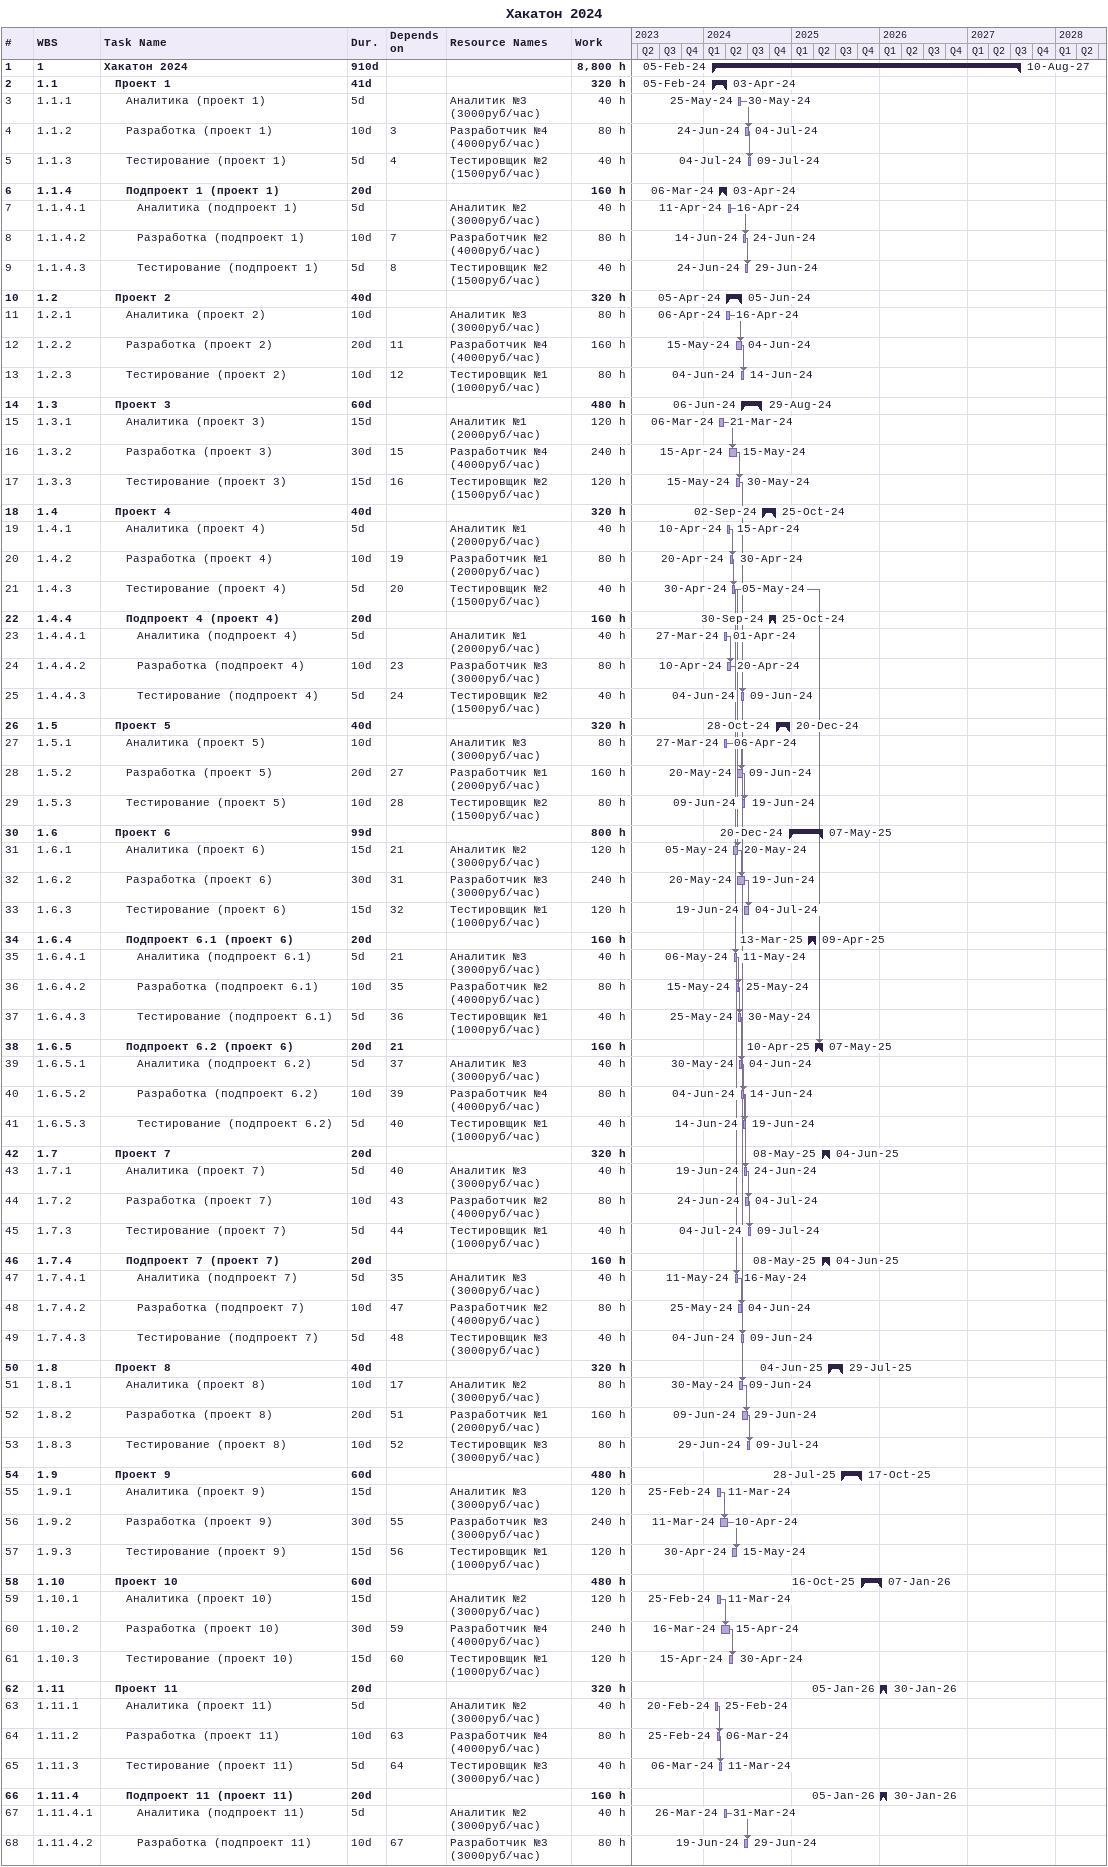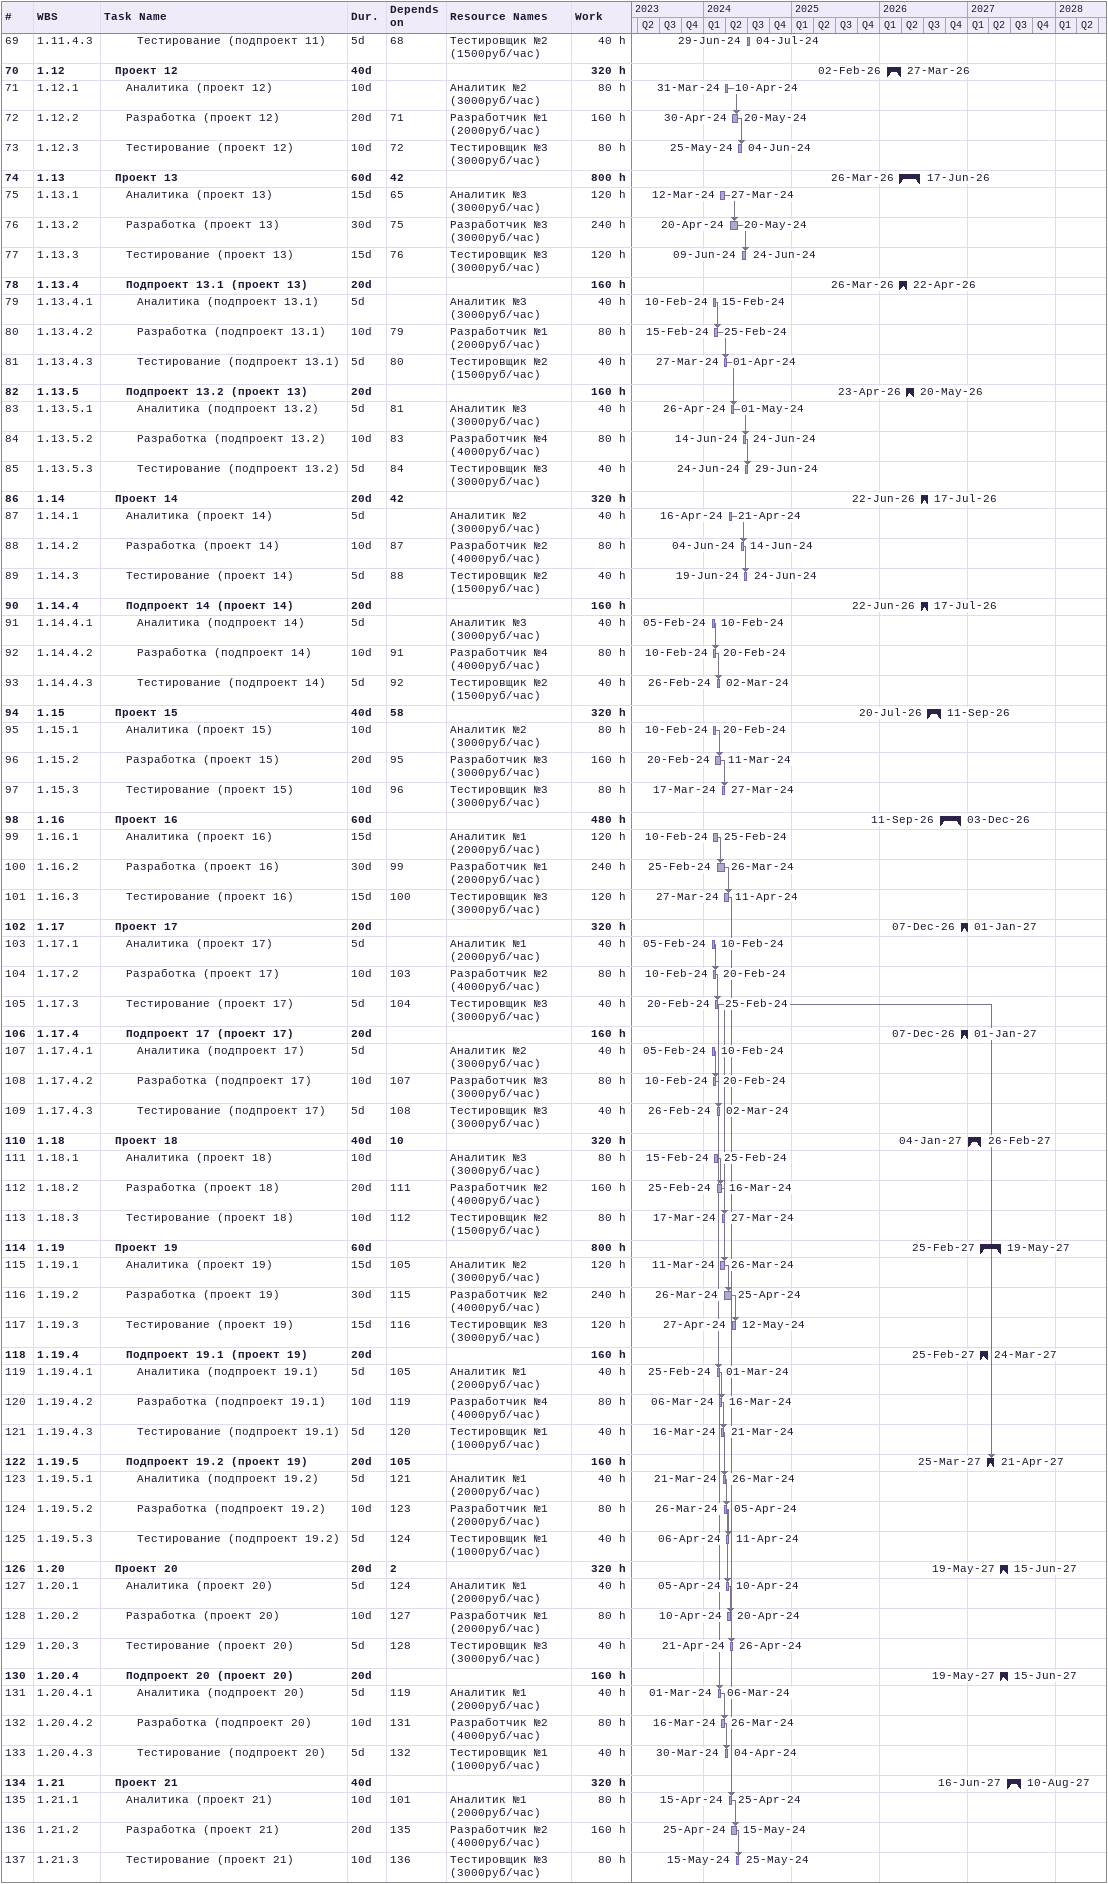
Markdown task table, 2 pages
Хакатон 2024

| ID | WBS | Task | Duration | Start | Finish | Predecessors | Resources | Work (h) |
|---|---|---|---|---|---|---|---|---|
| 1 | 1 | **Хакатон 2024** | 910d | 2024-02-05 | 2027-08-10 |  |  | 8800 |
| 2 | 1.1 | **Проект 1** | 41d | 2024-02-05 | 2024-04-03 |  |  | 320 |
| 3 | 1.1.1 | Аналитика (проект 1) | 5d | 2024-05-25 | 2024-05-30 |  | Аналитик №3 (3000руб/час) | 40 |
| 4 | 1.1.2 | Разработка (проект 1) | 10d | 2024-06-24 | 2024-07-04 | 3 | Разработчик №4 (4000руб/час) | 80 |
| 5 | 1.1.3 | Тестирование (проект 1) | 5d | 2024-07-04 | 2024-07-09 | 4 | Тестировщик №2 (1500руб/час) | 40 |
| 6 | 1.1.4 | **Подпроект 1 (проект 1)** | 20d | 2024-03-06 | 2024-04-03 |  |  | 160 |
| 7 | 1.1.4.1 | Аналитика (подпроект 1) | 5d | 2024-04-11 | 2024-04-16 |  | Аналитик №2 (3000руб/час) | 40 |
| 8 | 1.1.4.2 | Разработка (подпроект 1) | 10d | 2024-06-14 | 2024-06-24 | 7 | Разработчик №2 (4000руб/час) | 80 |
| 9 | 1.1.4.3 | Тестирование (подпроект 1) | 5d | 2024-06-24 | 2024-06-29 | 8 | Тестировщик №2 (1500руб/час) | 40 |
| 10 | 1.2 | **Проект 2** | 40d | 2024-04-05 | 2024-06-05 |  |  | 320 |
| 11 | 1.2.1 | Аналитика (проект 2) | 10d | 2024-04-06 | 2024-04-16 |  | Аналитик №3 (3000руб/час) | 80 |
| 12 | 1.2.2 | Разработка (проект 2) | 20d | 2024-05-15 | 2024-06-04 | 11 | Разработчик №4 (4000руб/час) | 160 |
| 13 | 1.2.3 | Тестирование (проект 2) | 10d | 2024-06-04 | 2024-06-14 | 12 | Тестировщик №1 (1000руб/час) | 80 |
| 14 | 1.3 | **Проект 3** | 60d | 2024-06-06 | 2024-08-29 |  |  | 480 |
| 15 | 1.3.1 | Аналитика (проект 3) | 15d | 2024-03-06 | 2024-03-21 |  | Аналитик №1 (2000руб/час) | 120 |
| 16 | 1.3.2 | Разработка (проект 3) | 30d | 2024-04-15 | 2024-05-15 | 15 | Разработчик №4 (4000руб/час) | 240 |
| 17 | 1.3.3 | Тестирование (проект 3) | 15d | 2024-05-15 | 2024-05-30 | 16 | Тестировщик №2 (1500руб/час) | 120 |
| 18 | 1.4 | **Проект 4** | 40d | 2024-09-02 | 2024-10-25 |  |  | 320 |
| 19 | 1.4.1 | Аналитика (проект 4) | 5d | 2024-04-10 | 2024-04-15 |  | Аналитик №1 (2000руб/час) | 40 |
| 20 | 1.4.2 | Разработка (проект 4) | 10d | 2024-04-20 | 2024-04-30 | 19 | Разработчик №1 (2000руб/час) | 80 |
| 21 | 1.4.3 | Тестирование (проект 4) | 5d | 2024-04-30 | 2024-05-05 | 20 | Тестировщик №2 (1500руб/час) | 40 |
| 22 | 1.4.4 | **Подпроект 4 (проект 4)** | 20d | 2024-09-30 | 2024-10-25 |  |  | 160 |
| 23 | 1.4.4.1 | Аналитика (подпроект 4) | 5d | 2024-03-27 | 2024-04-01 |  | Аналитик №1 (2000руб/час) | 40 |
| 24 | 1.4.4.2 | Разработка (подпроект 4) | 10d | 2024-04-10 | 2024-04-20 | 23 | Разработчик №3 (3000руб/час) | 80 |
| 25 | 1.4.4.3 | Тестирование (подпроект 4) | 5d | 2024-06-04 | 2024-06-09 | 24 | Тестировщик №2 (1500руб/час) | 40 |
| 26 | 1.5 | **Проект 5** | 40d | 2024-10-28 | 2024-12-20 |  |  | 320 |
| 27 | 1.5.1 | Аналитика (проект 5) | 10d | 2024-03-27 | 2024-04-06 |  | Аналитик №3 (3000руб/час) | 80 |
| 28 | 1.5.2 | Разработка (проект 5) | 20d | 2024-05-20 | 2024-06-09 | 27 | Разработчик №1 (2000руб/час) | 160 |
| 29 | 1.5.3 | Тестирование (проект 5) | 10d | 2024-06-09 | 2024-06-19 | 28 | Тестировщик №2 (1500руб/час) | 80 |
| 30 | 1.6 | **Проект 6** | 99d | 2024-12-20 | 2025-05-07 |  |  | 800 |
| 31 | 1.6.1 | Аналитика (проект 6) | 15d | 2024-05-05 | 2024-05-20 | 21 | Аналитик №2 (3000руб/час) | 120 |
| 32 | 1.6.2 | Разработка (проект 6) | 30d | 2024-05-20 | 2024-06-19 | 31 | Разработчик №3 (3000руб/час) | 240 |
| 33 | 1.6.3 | Тестирование (проект 6) | 15d | 2024-06-19 | 2024-07-04 | 32 | Тестировщик №1 (1000руб/час) | 120 |
| 34 | 1.6.4 | **Подпроект 6.1 (проект 6)** | 20d | 2025-03-13 | 2025-04-09 |  |  | 160 |
| 35 | 1.6.4.1 | Аналитика (подпроект 6.1) | 5d | 2024-05-06 | 2024-05-11 | 21 | Аналитик №3 (3000руб/час) | 40 |
| 36 | 1.6.4.2 | Разработка (подпроект 6.1) | 10d | 2024-05-15 | 2024-05-25 | 35 | Разработчик №2 (4000руб/час) | 80 |
| 37 | 1.6.4.3 | Тестирование (подпроект 6.1) | 5d | 2024-05-25 | 2024-05-30 | 36 | Тестировщик №1 (1000руб/час) | 40 |
| 38 | 1.6.5 | **Подпроект 6.2 (проект 6)** | 20d | 2025-04-10 | 2025-05-07 | 21 |  | 160 |
| 39 | 1.6.5.1 | Аналитика (подпроект 6.2) | 5d | 2024-05-30 | 2024-06-04 | 37 | Аналитик №3 (3000руб/час) | 40 |
| 40 | 1.6.5.2 | Разработка (подпроект 6.2) | 10d | 2024-06-04 | 2024-06-14 | 39 | Разработчик №4 (4000руб/час) | 80 |
| 41 | 1.6.5.3 | Тестирование (подпроект 6.2) | 5d | 2024-06-14 | 2024-06-19 | 40 | Тестировщик №1 (1000руб/час) | 40 |
| 42 | 1.7 | **Проект 7** | 20d | 2025-05-08 | 2025-06-04 |  |  | 320 |
| 43 | 1.7.1 | Аналитика (проект 7) | 5d | 2024-06-19 | 2024-06-24 | 40 | Аналитик №3 (3000руб/час) | 40 |
| 44 | 1.7.2 | Разработка (проект 7) | 10d | 2024-06-24 | 2024-07-04 | 43 | Разработчик №2 (4000руб/час) | 80 |
| 45 | 1.7.3 | Тестирование (проект 7) | 5d | 2024-07-04 | 2024-07-09 | 44 | Тестировщик №1 (1000руб/час) | 40 |
| 46 | 1.7.4 | **Подпроект 7 (проект 7)** | 20d | 2025-05-08 | 2025-06-04 |  |  | 160 |
| 47 | 1.7.4.1 | Аналитика (подпроект 7) | 5d | 2024-05-11 | 2024-05-16 | 35 | Аналитик №3 (3000руб/час) | 40 |
| 48 | 1.7.4.2 | Разработка (подпроект 7) | 10d | 2024-05-25 | 2024-06-04 | 47 | Разработчик №2 (4000руб/час) | 80 |
| 49 | 1.7.4.3 | Тестирование (подпроект 7) | 5d | 2024-06-04 | 2024-06-09 | 48 | Тестировщик №3 (3000руб/час) | 40 |
| 50 | 1.8 | **Проект 8** | 40d | 2025-06-04 | 2025-07-29 |  |  | 320 |
| 51 | 1.8.1 | Аналитика (проект 8) | 10d | 2024-05-30 | 2024-06-09 | 17 | Аналитик №2 (3000руб/час) | 80 |
| 52 | 1.8.2 | Разработка (проект 8) | 20d | 2024-06-09 | 2024-06-29 | 51 | Разработчик №1 (2000руб/час) | 160 |
| 53 | 1.8.3 | Тестирование (проект 8) | 10d | 2024-06-29 | 2024-07-09 | 52 | Тестировщик №3 (3000руб/час) | 80 |
| 54 | 1.9 | **Проект 9** | 60d | 2025-07-28 | 2025-10-17 |  |  | 480 |
| 55 | 1.9.1 | Аналитика (проект 9) | 15d | 2024-02-25 | 2024-03-11 |  | Аналитик №3 (3000руб/час) | 120 |
| 56 | 1.9.2 | Разработка (проект 9) | 30d | 2024-03-11 | 2024-04-10 | 55 | Разработчик №3 (3000руб/час) | 240 |
| 57 | 1.9.3 | Тестирование (проект 9) | 15d | 2024-04-30 | 2024-05-15 | 56 | Тестировщик №1 (1000руб/час) | 120 |
| 58 | 1.10 | **Проект 10** | 60d | 2025-10-16 | 2026-01-07 |  |  | 480 |
| 59 | 1.10.1 | Аналитика (проект 10) | 15d | 2024-02-25 | 2024-03-11 |  | Аналитик №2 (3000руб/час) | 120 |
| 60 | 1.10.2 | Разработка (проект 10) | 30d | 2024-03-16 | 2024-04-15 | 59 | Разработчик №4 (4000руб/час) | 240 |
| 61 | 1.10.3 | Тестирование (проект 10) | 15d | 2024-04-15 | 2024-04-30 | 60 | Тестировщик №1 (1000руб/час) | 120 |
| 62 | 1.11 | **Проект 11** | 20d | 2026-01-05 | 2026-01-30 |  |  | 320 |
| 63 | 1.11.1 | Аналитика (проект 11) | 5d | 2024-02-20 | 2024-02-25 |  | Аналитик №2 (3000руб/час) | 40 |
| 64 | 1.11.2 | Разработка (проект 11) | 10d | 2024-02-25 | 2024-03-06 | 63 | Разработчик №4 (4000руб/час) | 80 |
| 65 | 1.11.3 | Тестирование (проект 11) | 5d | 2024-03-06 | 2024-03-11 | 64 | Тестировщик №3 (3000руб/час) | 40 |
| 66 | 1.11.4 | **Подпроект 11 (проект 11)** | 20d | 2026-01-05 | 2026-01-30 |  |  | 160 |
| 67 | 1.11.4.1 | Аналитика (подпроект 11) | 5d | 2024-03-26 | 2024-03-31 |  | Аналитик №2 (3000руб/час) | 40 |
| 68 | 1.11.4.2 | Разработка (подпроект 11) | 10d | 2024-06-19 | 2024-06-29 | 67 | Разработчик №3 (3000руб/час) | 80 |
| 69 | 1.11.4.3 | Тестирование (подпроект 11) | 5d | 2024-06-29 | 2024-07-04 | 68 | Тестировщик №2 (1500руб/час) | 40 |
| 70 | 1.12 | **Проект 12** | 40d | 2026-02-02 | 2026-03-27 |  |  | 320 |
| 71 | 1.12.1 | Аналитика (проект 12) | 10d | 2024-03-31 | 2024-04-10 |  | Аналитик №2 (3000руб/час) | 80 |
| 72 | 1.12.2 | Разработка (проект 12) | 20d | 2024-04-30 | 2024-05-20 | 71 | Разработчик №1 (2000руб/час) | 160 |
| 73 | 1.12.3 | Тестирование (проект 12) | 10d | 2024-05-25 | 2024-06-04 | 72 | Тестировщик №3 (3000руб/час) | 80 |
| 74 | 1.13 | **Проект 13** | 60d | 2026-03-26 | 2026-06-17 | 42 |  | 800 |
| 75 | 1.13.1 | Аналитика (проект 13) | 15d | 2024-03-12 | 2024-03-27 | 65 | Аналитик №3 (3000руб/час) | 120 |
| 76 | 1.13.2 | Разработка (проект 13) | 30d | 2024-04-20 | 2024-05-20 | 75 | Разработчик №3 (3000руб/час) | 240 |
| 77 | 1.13.3 | Тестирование (проект 13) | 15d | 2024-06-09 | 2024-06-24 | 76 | Тестировщик №3 (3000руб/час) | 120 |
| 78 | 1.13.4 | **Подпроект 13.1 (проект 13)** | 20d | 2026-03-26 | 2026-04-22 |  |  | 160 |
| 79 | 1.13.4.1 | Аналитика (подпроект 13.1) | 5d | 2024-02-10 | 2024-02-15 |  | Аналитик №3 (3000руб/час) | 40 |
| 80 | 1.13.4.2 | Разработка (подпроект 13.1) | 10d | 2024-02-15 | 2024-02-25 | 79 | Разработчик №1 (2000руб/час) | 80 |
| 81 | 1.13.4.3 | Тестирование (подпроект 13.1) | 5d | 2024-03-27 | 2024-04-01 | 80 | Тестировщик №2 (1500руб/час) | 40 |
| 82 | 1.13.5 | **Подпроект 13.2 (проект 13)** | 20d | 2026-04-23 | 2026-05-20 |  |  | 160 |
| 83 | 1.13.5.1 | Аналитика (подпроект 13.2) | 5d | 2024-04-26 | 2024-05-01 | 81 | Аналитик №3 (3000руб/час) | 40 |
| 84 | 1.13.5.2 | Разработка (подпроект 13.2) | 10d | 2024-06-14 | 2024-06-24 | 83 | Разработчик №4 (4000руб/час) | 80 |
| 85 | 1.13.5.3 | Тестирование (подпроект 13.2) | 5d | 2024-06-24 | 2024-06-29 | 84 | Тестировщик №3 (3000руб/час) | 40 |
| 86 | 1.14 | **Проект 14** | 20d | 2026-06-22 | 2026-07-17 | 42 |  | 320 |
| 87 | 1.14.1 | Аналитика (проект 14) | 5d | 2024-04-16 | 2024-04-21 |  | Аналитик №2 (3000руб/час) | 40 |
| 88 | 1.14.2 | Разработка (проект 14) | 10d | 2024-06-04 | 2024-06-14 | 87 | Разработчик №2 (4000руб/час) | 80 |
| 89 | 1.14.3 | Тестирование (проект 14) | 5d | 2024-06-19 | 2024-06-24 | 88 | Тестировщик №2 (1500руб/час) | 40 |
| 90 | 1.14.4 | **Подпроект 14 (проект 14)** | 20d | 2026-06-22 | 2026-07-17 |  |  | 160 |
| 91 | 1.14.4.1 | Аналитика (подпроект 14) | 5d | 2024-02-05 | 2024-02-10 |  | Аналитик №3 (3000руб/час) | 40 |
| 92 | 1.14.4.2 | Разработка (подпроект 14) | 10d | 2024-02-10 | 2024-02-20 | 91 | Разработчик №4 (4000руб/час) | 80 |
| 93 | 1.14.4.3 | Тестирование (подпроект 14) | 5d | 2024-02-26 | 2024-03-02 | 92 | Тестировщик №2 (1500руб/час) | 40 |
| 94 | 1.15 | **Проект 15** | 40d | 2026-07-20 | 2026-09-11 | 58 |  | 320 |
| 95 | 1.15.1 | Аналитика (проект 15) | 10d | 2024-02-10 | 2024-02-20 |  | Аналитик №2 (3000руб/час) | 80 |
| 96 | 1.15.2 | Разработка (проект 15) | 20d | 2024-02-20 | 2024-03-11 | 95 | Разработчик №3 (3000руб/час) | 160 |
| 97 | 1.15.3 | Тестирование (проект 15) | 10d | 2024-03-17 | 2024-03-27 | 96 | Тестировщик №3 (3000руб/час) | 80 |
| 98 | 1.16 | **Проект 16** | 60d | 2026-09-11 | 2026-12-03 |  |  | 480 |
| 99 | 1.16.1 | Аналитика (проект 16) | 15d | 2024-02-10 | 2024-02-25 |  | Аналитик №1 (2000руб/час) | 120 |
| 100 | 1.16.2 | Разработка (проект 16) | 30d | 2024-02-25 | 2024-03-26 | 99 | Разработчик №1 (2000руб/час) | 240 |
| 101 | 1.16.3 | Тестирование (проект 16) | 15d | 2024-03-27 | 2024-04-11 | 100 | Тестировщик №3 (3000руб/час) | 120 |
| 102 | 1.17 | **Проект 17** | 20d | 2026-12-07 | 2027-01-01 |  |  | 320 |
| 103 | 1.17.1 | Аналитика (проект 17) | 5d | 2024-02-05 | 2024-02-10 |  | Аналитик №1 (2000руб/час) | 40 |
| 104 | 1.17.2 | Разработка (проект 17) | 10d | 2024-02-10 | 2024-02-20 | 103 | Разработчик №2 (4000руб/час) | 80 |
| 105 | 1.17.3 | Тестирование (проект 17) | 5d | 2024-02-20 | 2024-02-25 | 104 | Тестировщик №3 (3000руб/час) | 40 |
| 106 | 1.17.4 | **Подпроект 17 (проект 17)** | 20d | 2026-12-07 | 2027-01-01 |  |  | 160 |
| 107 | 1.17.4.1 | Аналитика (подпроект 17) | 5d | 2024-02-05 | 2024-02-10 |  | Аналитик №2 (3000руб/час) | 40 |
| 108 | 1.17.4.2 | Разработка (подпроект 17) | 10d | 2024-02-10 | 2024-02-20 | 107 | Разработчик №3 (3000руб/час) | 80 |
| 109 | 1.17.4.3 | Тестирование (подпроект 17) | 5d | 2024-02-26 | 2024-03-02 | 108 | Тестировщик №3 (3000руб/час) | 40 |
| 110 | 1.18 | **Проект 18** | 40d | 2027-01-04 | 2027-02-26 | 10 |  | 320 |
| 111 | 1.18.1 | Аналитика (проект 18) | 10d | 2024-02-15 | 2024-02-25 |  | Аналитик №3 (3000руб/час) | 80 |
| 112 | 1.18.2 | Разработка (проект 18) | 20d | 2024-02-25 | 2024-03-16 | 111 | Разработчик №2 (4000руб/час) | 160 |
| 113 | 1.18.3 | Тестирование (проект 18) | 10d | 2024-03-17 | 2024-03-27 | 112 | Тестировщик №2 (1500руб/час) | 80 |
| 114 | 1.19 | **Проект 19** | 60d | 2027-02-25 | 2027-05-19 |  |  | 800 |
| 115 | 1.19.1 | Аналитика (проект 19) | 15d | 2024-03-11 | 2024-03-26 | 105 | Аналитик №2 (3000руб/час) | 120 |
| 116 | 1.19.2 | Разработка (проект 19) | 30d | 2024-03-26 | 2024-04-25 | 115 | Разработчик №2 (4000руб/час) | 240 |
| 117 | 1.19.3 | Тестирование (проект 19) | 15d | 2024-04-27 | 2024-05-12 | 116 | Тестировщик №3 (3000руб/час) | 120 |
| 118 | 1.19.4 | **Подпроект 19.1 (проект 19)** | 20d | 2027-02-25 | 2027-03-24 |  |  | 160 |
| 119 | 1.19.4.1 | Аналитика (подпроект 19.1) | 5d | 2024-02-25 | 2024-03-01 | 105 | Аналитик №1 (2000руб/час) | 40 |
| 120 | 1.19.4.2 | Разработка (подпроект 19.1) | 10d | 2024-03-06 | 2024-03-16 | 119 | Разработчик №4 (4000руб/час) | 80 |
| 121 | 1.19.4.3 | Тестирование (подпроект 19.1) | 5d | 2024-03-16 | 2024-03-21 | 120 | Тестировщик №1 (1000руб/час) | 40 |
| 122 | 1.19.5 | **Подпроект 19.2 (проект 19)** | 20d | 2027-03-25 | 2027-04-21 | 105 |  | 160 |
| 123 | 1.19.5.1 | Аналитика (подпроект 19.2) | 5d | 2024-03-21 | 2024-03-26 | 121 | Аналитик №1 (2000руб/час) | 40 |
| 124 | 1.19.5.2 | Разработка (подпроект 19.2) | 10d | 2024-03-26 | 2024-04-05 | 123 | Разработчик №1 (2000руб/час) | 80 |
| 125 | 1.19.5.3 | Тестирование (подпроект 19.2) | 5d | 2024-04-06 | 2024-04-11 | 124 | Тестировщик №1 (1000руб/час) | 40 |
| 126 | 1.20 | **Проект 20** | 20d | 2027-05-19 | 2027-06-15 | 2 |  | 320 |
| 127 | 1.20.1 | Аналитика (проект 20) | 5d | 2024-04-05 | 2024-04-10 | 124 | Аналитик №1 (2000руб/час) | 40 |
| 128 | 1.20.2 | Разработка (проект 20) | 10d | 2024-04-10 | 2024-04-20 | 127 | Разработчик №1 (2000руб/час) | 80 |
| 129 | 1.20.3 | Тестирование (проект 20) | 5d | 2024-04-21 | 2024-04-26 | 128 | Тестировщик №3 (3000руб/час) | 40 |
| 130 | 1.20.4 | **Подпроект 20 (проект 20)** | 20d | 2027-05-19 | 2027-06-15 |  |  | 160 |
| 131 | 1.20.4.1 | Аналитика (подпроект 20) | 5d | 2024-03-01 | 2024-03-06 | 119 | Аналитик №1 (2000руб/час) | 40 |
| 132 | 1.20.4.2 | Разработка (подпроект 20) | 10d | 2024-03-16 | 2024-03-26 | 131 | Разработчик №2 (4000руб/час) | 80 |
| 133 | 1.20.4.3 | Тестирование (подпроект 20) | 5d | 2024-03-30 | 2024-04-04 | 132 | Тестировщик №1 (1000руб/час) | 40 |
| 134 | 1.21 | **Проект 21** | 40d | 2027-06-16 | 2027-08-10 |  |  | 320 |
| 135 | 1.21.1 | Аналитика (проект 21) | 10d | 2024-04-15 | 2024-04-25 | 101 | Аналитик №1 (2000руб/час) | 80 |
| 136 | 1.21.2 | Разработка (проект 21) | 20d | 2024-04-25 | 2024-05-15 | 135 | Разработчик №2 (4000руб/час) | 160 |
| 137 | 1.21.3 | Тестирование (проект 21) | 10d | 2024-05-15 | 2024-05-25 | 136 | Тестировщик №3 (3000руб/час) | 80 |
